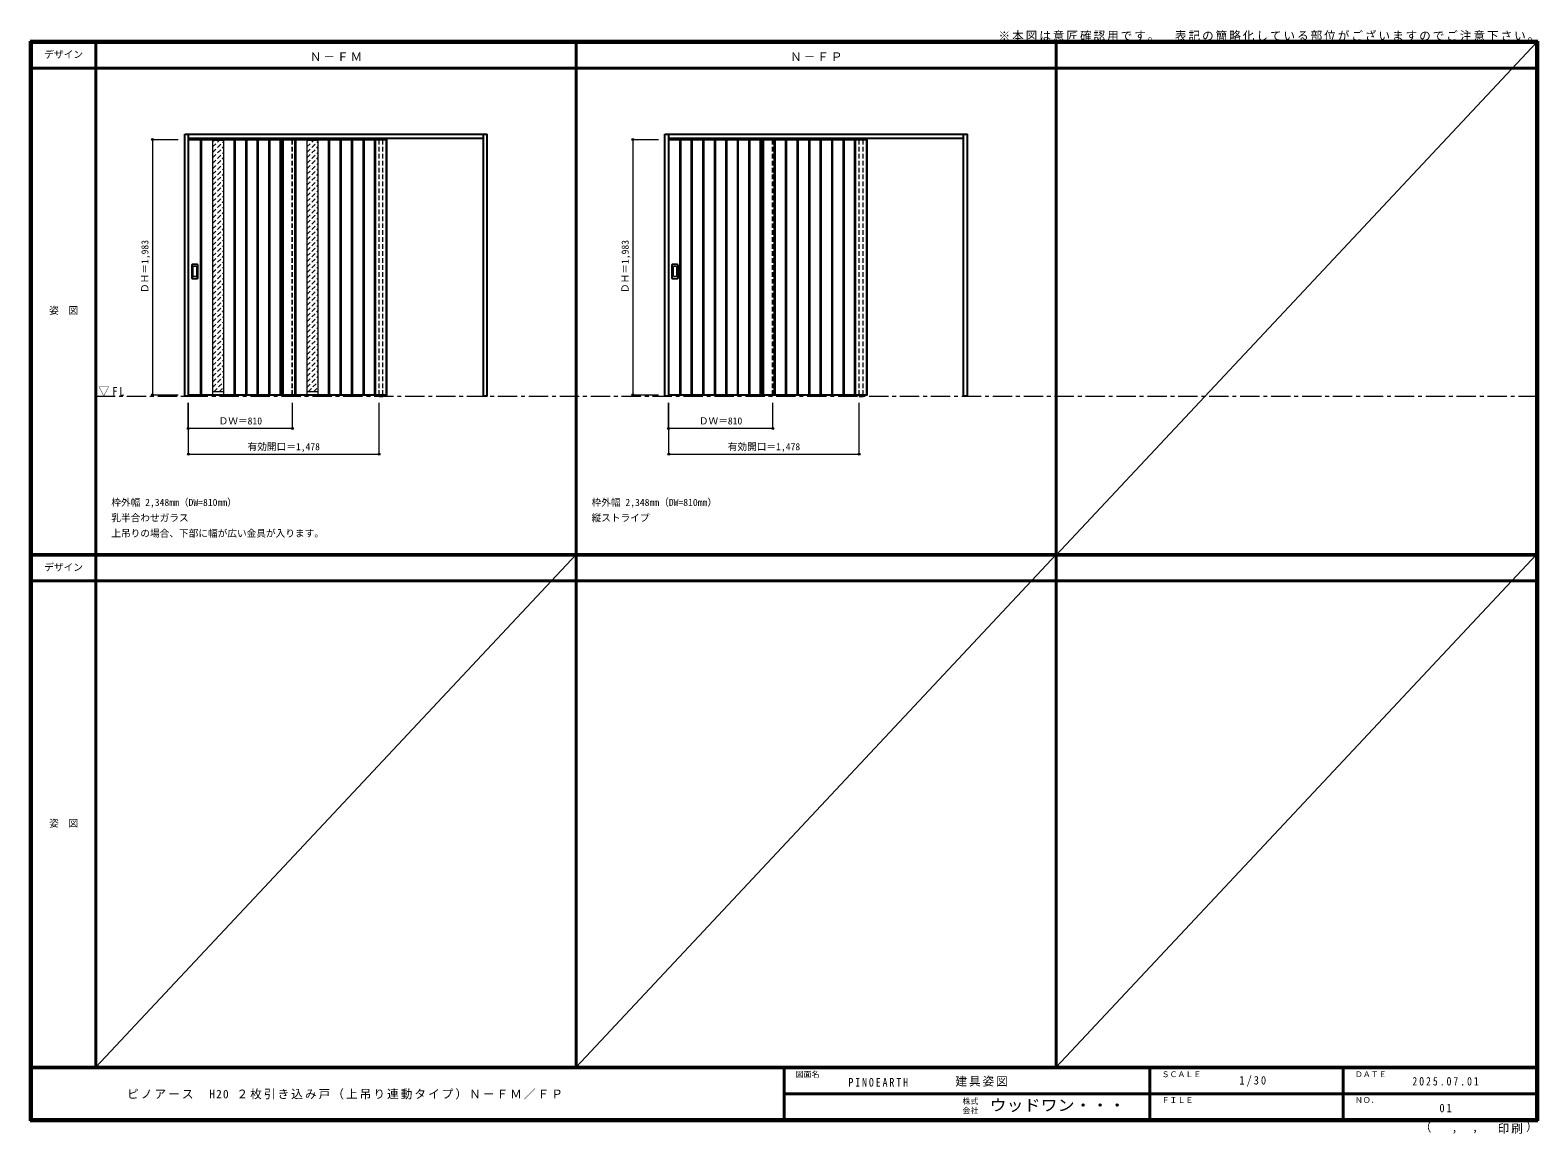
# Model space of a CAD drawing. Units: millimetres, scale not verified. Extents: x -6000 to 5700, y -4307 to 4260.
import ezdxf
from ezdxf.enums import TextEntityAlignment as Align

# ---------------------------------------------------------------- set-up
doc = ezdxf.new("R2010")
doc.units = ezdxf.units.MM
doc.header["$LTSCALE"] = 30
doc.header["$PDMODE"] = 32
doc.header["$PDSIZE"] = 15
doc.linetypes.add('CHAIN1', pattern=[8, 5, -1, 1, -1])
doc.linetypes.add('DASHED1', pattern=[1.8, 1.2, -0.6])
for name, color, linetype, lineweight in [('0-1_通り芯', 7, 'CHAIN1', 18), ('0-2_扉', 4, 'DASHED1', 9), ('0-3_仕上げ', 3, 'Continuous', 25), ('0-4_枠', 3, 'Continuous', 25), ('0-6_引手', 7, 'Continuous', 18), ('0-B_寸法', 7, 'Continuous', 9), ('0-C_ハッチ', 4, 'DASHED1', 9), ('F-0_補助線', 7, 'Continuous', 18), ('F-1_枠', 6, 'Continuous', 40)]:
    doc.layers.add(name, color=color, linetype=linetype, lineweight=lineweight)
doc.layers.add('0-A_文字', color=7, linetype='Continuous')
doc.layers.add('F-A_文字', color=7, linetype='Continuous')
doc.styles.add('ＭＳ ゴシック', font='')
doc.styles.get('ＭＳ ゴシック').set_extended_font_data('MS Gothic')

msp = doc.modelspace()

# ---------------------------------------------------------------- linework, layer by layer
at = {"layer": '0-1_通り芯'}
msp.add_line((-5490, 1418), (5690, 1418), dxfattribs=at)
at = {"layer": '0-2_扉'}
for p, q in [((-4773.67, 3411.5), (-4770.67, 3411.5)), ((-4773.67, 1428.5), (-4773.67, 3411.5)), ((-3963.67, 1428.5), (-3963.67, 3411.5)), ((-1047, 3411.5), (-1044, 3411.5)), ((-1047, 1428.5), (-1047, 3411.5)), ((-237, 1428.5), (-237, 3411.5)), ((-4770.67, 1428.5), (-4773.67, 1428.5)), ((-1044, 1428.5), (-1047, 1428.5))]:
    msp.add_line(p, q, dxfattribs=at)
at = {"layer": '0-2_扉', "color": 3, "linetype": 'Continuous', "lineweight": 25}
for p, q in [((-4770.67, 3411.5), (-3231.67, 3411.5)), ((-4041.67, 3411.5), (-4041.67, 1428.5)), ((-1044, 3411.5), (495, 3411.5)), ((-315, 3411.5), (-315, 1428.5))]:
    msp.add_line(p, q, dxfattribs=at)
for points in [[(-4770.67, 1428.5), (-3231.67, 1428.5), (-3231.67, 3411.5)], [(-1044, 1428.5), (495, 1428.5), (495, 3411.5)]]:
    msp.add_lwpolyline(points, dxfattribs=at)
at = {"layer": '0-3_仕上げ'}
for p, q in [((-4678.67, 3411.5), (-4678.67, 1428.5)), ((-4673.67, 3411.5), (-4673.67, 1428.5)), ((-4415.67, 3411.5), (-4415.67, 1428.5)), ((-4410.67, 3411.5), (-4410.67, 1428.5)), ((-4325.67, 3411.5), (-4325.67, 1428.5)), ((-4320.67, 3411.5), (-4320.67, 1428.5)), ((-4235.67, 1428.5), (-4235.67, 3411.5)), ((-4230.67, 1428.5), (-4230.67, 3411.5)), ((-4145.67, 1428.5), (-4145.67, 3411.5)), ((-4140.67, 1428.5), (-4140.67, 3411.5)), ((-4057.67, 1428.5), (-4057.67, 3411.5)), ((-4052.67, 1428.5), (-4052.67, 3411.5)), ((-4038.67, 3411.5), (-4038.67, 1428.5)), ((-3946.67, 3411.5), (-3946.67, 1428.5)), ((-3941.67, 3411.5), (-3941.67, 1428.5)), ((-3683.67, 3411.5), (-3683.67, 1428.5)), ((-3678.67, 3411.5), (-3678.67, 1428.5)), ((-3593.67, 3411.5), (-3593.67, 1428.5)), ((-3588.67, 3411.5), (-3588.67, 1428.5)), ((-3503.67, 1428.5), (-3503.67, 3411.5)), ((-3498.67, 1428.5), (-3498.67, 3411.5)), ((-3413.67, 1428.5), (-3413.67, 3411.5)), ((-3408.67, 1428.5), (-3408.67, 3411.5)), ((-3325.67, 1428.5), (-3325.67, 3411.5)), ((-3320.67, 1428.5), (-3320.67, 3411.5)), ((-3234.67, 1428.5), (-3234.67, 3411.5)), ((-957.5, 3411.5), (-957.5, 1428.5)), ((-952.5, 3411.5), (-952.5, 1428.5)), ((-869.5, 3411.5), (-869.5, 1428.5)), ((-864.5, 3411.5), (-864.5, 1428.5)), ((-779.5, 3411.5), (-779.5, 1428.5)), ((-774.5, 3411.5), (-774.5, 1428.5)), ((-689.5, 3411.5), (-689.5, 1428.5)), ((-684.5, 3411.5), (-684.5, 1428.5)), ((-599.5, 1428.5), (-599.5, 3411.5)), ((-594.5, 1428.5), (-594.5, 3411.5)), ((-509.5, 1428.5), (-509.5, 3411.5)), ((-504.5, 1428.5), (-504.5, 3411.5)), ((-419.5, 1428.5), (-419.5, 3411.5)), ((-414.5, 1428.5), (-414.5, 3411.5)), ((-331.5, 1428.5), (-331.5, 3411.5)), ((-326.5, 1428.5), (-326.5, 3411.5)), ((-312, 3411.5), (-312, 1428.5)), ((-225.5, 3411.5), (-225.5, 1428.5)), ((-220.5, 3411.5), (-220.5, 1428.5)), ((-137.5, 3411.5), (-137.5, 1428.5)), ((-132.5, 3411.5), (-132.5, 1428.5)), ((-47.5, 3411.5), (-47.5, 1428.5)), ((-42.5, 3411.5), (-42.5, 1428.5)), ((42.5, 3411.5), (42.5, 1428.5)), ((47.5, 3411.5), (47.5, 1428.5)), ((132.5, 1428.5), (132.5, 3411.5)), ((137.5, 1428.5), (137.5, 3411.5)), ((222.5, 1428.5), (222.5, 3411.5)), ((227.5, 1428.5), (227.5, 3411.5)), ((312.5, 1428.5), (312.5, 3411.5)), ((317.5, 1428.5), (317.5, 3411.5)), ((400.5, 1428.5), (400.5, 3411.5)), ((405.5, 1428.5), (405.5, 3411.5)), ((492, 1428.5), (492, 3411.5))]:
    msp.add_line(p, q, dxfattribs=at)
at = {"layer": '0-3_仕上げ', "color": 7, "lineweight": 18}
for p, q in [((-4583.67, 3411.5), (-4583.67, 1428.5)), ((-4498.67, 3403.5), (-4583.67, 3403.5)), ((-4498.67, 3411.5), (-4498.67, 1428.5)), ((-3851.67, 3411.5), (-3851.67, 1428.5)), ((-3766.67, 3403.5), (-3851.67, 3403.5)), ((-3766.67, 3411.5), (-3766.67, 1428.5)), ((-4498.67, 1452.5), (-4583.67, 1452.5)), ((-3766.67, 1452.5), (-3851.67, 1452.5))]:
    msp.add_line(p, q, dxfattribs=at)
at = {"layer": '0-3_仕上げ', "color": 4, "linetype": 'DASHED1', "lineweight": 9}
for p, q in [((-3966.67, 1428.5), (-3966.67, 3411.5)), ((-240, 1428.5), (-240, 3411.5))]:
    msp.add_line(p, q, dxfattribs=at)
at = {"layer": '0-4_枠'}
for p, q in [((-4800.67, 3453), (-2452.67, 3453)), ((-4770.67, 1418), (-4770.67, 3453)), ((-4770.67, 3423), (-2482.67, 3423)), ((-2482.67, 1418), (-2482.67, 3453)), ((-2452.67, 1418), (-2452.67, 3453)), ((-1074, 3453), (1274, 3453)), ((-1044, 1418), (-1044, 3453)), ((-1044, 3423), (1244, 3423)), ((1244, 1418), (1244, 3453)), ((1274, 1418), (1274, 3453)), ((-3292.67, 1428.5), (-3292.67, 1418)), ((-3292.67, 1418), (-3262.67, 1418)), ((-3262.67, 1428.5), (-3262.67, 1418)), ((-2452.67, 1418), (-2482.67, 1418)), ((434, 1428.5), (434, 1418)), ((434, 1418), (464, 1418)), ((464, 1428.5), (464, 1418)), ((1274, 1418), (1244, 1418))]:
    msp.add_line(p, q, dxfattribs=at)
at = {"layer": '0-4_枠', "color": 4, "linetype": 'DASHED1', "lineweight": 9}
for p, q in [((-3292.67, 1428.5), (-3292.67, 3423)), ((-3262.67, 1428.5), (-3262.67, 3423)), ((434, 1428.5), (434, 3423)), ((464, 1428.5), (464, 3423))]:
    msp.add_line(p, q, dxfattribs=at)
at = {"layer": '0-4_枠'}
for points in [[(-4770.67, 1418), (-4800.67, 1418), (-4800.67, 3453)], [(-1044, 1418), (-1074, 1418), (-1074, 3453)]]:
    msp.add_lwpolyline(points, dxfattribs=at)
at = {"layer": '0-6_引手', "color": 3, "lineweight": 25}
for p, q in [((-4743.67, 2332.5), (-4743.67, 2439.5)), ((-4703.17, 2441), (-4742.17, 2441)), ((-4701.67, 2439.5), (-4701.67, 2332.5)), ((-1017, 2332.5), (-1017, 2439.5)), ((-976.5, 2441), (-1015.5, 2441)), ((-975, 2439.5), (-975, 2332.5)), ((-4703.17, 2331), (-4742.17, 2331)), ((-976.5, 2331), (-1015.5, 2331))]:
    msp.add_line(p, q, dxfattribs=at)
at = {"layer": '0-6_引手'}
for p, q in [((-4735.17, 2348.5), (-4735.17, 2423.5)), ((-4711.67, 2425), (-4733.67, 2425)), ((-4711.67, 2347), (-4733.67, 2347)), ((-4710.17, 2423.5), (-4710.17, 2348.5)), ((-1008.5, 2348.5), (-1008.5, 2423.5)), ((-985, 2425), (-1007, 2425)), ((-985, 2347), (-1007, 2347)), ((-983.5, 2423.5), (-983.5, 2348.5))]:
    msp.add_line(p, q, dxfattribs=at)
at = {"layer": '0-6_引手', "color": 3, "lineweight": 25}
for centre, start, end in [((-4742.17, 2439.5), 90, 180), ((-4703.17, 2439.5), 0, 90), ((-1015.5, 2439.5), 90, 180), ((-976.5, 2439.5), 0, 90), ((-4742.17, 2332.5), 180, 270), ((-4703.17, 2332.5), 270, 0), ((-1015.5, 2332.5), 180, 270), ((-976.5, 2332.5), 270, 0)]:
    msp.add_arc(centre, 1.5, start, end, dxfattribs=at)
at = {"layer": '0-6_引手'}
for centre, start, end in [((-4733.67, 2423.5), 90, 180), ((-4733.67, 2348.5), 180, 270), ((-4711.67, 2423.5), 0, 90), ((-4711.67, 2348.5), 270, 0), ((-1007, 2423.5), 90, 180), ((-1007, 2348.5), 180, 270), ((-985, 2423.5), 0, 90), ((-985, 2348.5), 270, 0)]:
    msp.add_arc(centre, 1.5, start, end, dxfattribs=at)
at = {"layer": '0-B_寸法', "color": 4}
for p, q in [((-5050.67, 3411.5), (-5050.67, 1428.5)), ((-5050.67, 3411.5), (-4850.67, 3411.5)), ((-1324, 3411.5), (-1324, 1428.5)), ((-1324, 3411.5), (-1124, 3411.5)), ((-5050.67, 1428.5), (-4850.67, 1428.5)), ((-1324, 1428.5), (-1124, 1428.5)), ((-4773.67, 1168), (-4773.67, 1368)), ((-4770.67, 968), (-4770.67, 1368)), ((-3963.67, 1168), (-3963.67, 1368)), ((-3292.67, 968), (-3292.67, 1368)), ((-1047, 1168), (-1047, 1368)), ((-1044, 968), (-1044, 1368)), ((-237, 1168), (-237, 1368)), ((434, 968), (434, 1368)), ((-3963.67, 1168), (-4773.67, 1168)), ((-237, 1168), (-1047, 1168)), ((-4770.67, 968), (-3292.67, 968)), ((-1044, 968), (434, 968))]:
    msp.add_line(p, q, dxfattribs=at)
at = {"layer": '0-B_寸法'}
for p in [(-5050.67, 3411.5), (-1324, 3411.5), (-5050.67, 1428.5), (-1324, 1428.5), (-4773.67, 1168), (-3963.67, 1168), (-1047, 1168), (-237, 1168), (-4770.67, 968), (-3292.67, 968), (-1044, 968), (434, 968)]:
    msp.add_point(p, dxfattribs=at)
at = {"layer": '0-C_ハッチ'}
for p, q in [((-4583.67, 3353.31), (-4533.47, 3403.5)), ((-4583.67, 3395.73), (-4575.9, 3403.5)), ((-4583.67, 3310.88), (-4498.67, 3395.88)), ((-3851.67, 3353.31), (-3801.47, 3403.5)), ((-3851.67, 3395.73), (-3843.9, 3403.5)), ((-3851.67, 3310.88), (-3766.67, 3395.88)), ((-4583.67, 3268.45), (-4498.67, 3353.45)), ((-4583.67, 3226.03), (-4498.67, 3311.03)), ((-3851.67, 3268.45), (-3766.67, 3353.45)), ((-3851.67, 3226.03), (-3766.67, 3311.03)), ((-4583.67, 3183.6), (-4498.67, 3268.6)), ((-4583.67, 3141.18), (-4498.67, 3226.18)), ((-4583.67, 3098.75), (-4498.67, 3183.75)), ((-3851.67, 3183.6), (-3766.67, 3268.6)), ((-3851.67, 3141.18), (-3766.67, 3226.18)), ((-3851.67, 3098.75), (-3766.67, 3183.75)), ((-4583.67, 3056.32), (-4498.67, 3141.32)), ((-4583.67, 3013.9), (-4498.67, 3098.9)), ((-4583.67, 2971.47), (-4498.67, 3056.47)), ((-3851.67, 3056.32), (-3766.67, 3141.32)), ((-3851.67, 3013.9), (-3766.67, 3098.9)), ((-3851.67, 2971.47), (-3766.67, 3056.47)), ((-4583.67, 2929.04), (-4498.67, 3014.04)), ((-4583.67, 2886.62), (-4498.67, 2971.62)), ((-4583.67, 2844.19), (-4498.67, 2929.19)), ((-3851.67, 2929.04), (-3766.67, 3014.04)), ((-3851.67, 2886.62), (-3766.67, 2971.62)), ((-3851.67, 2844.19), (-3766.67, 2929.19)), ((-4583.67, 2801.76), (-4498.67, 2886.76)), ((-4583.67, 2759.34), (-4498.67, 2844.34)), ((-3851.67, 2801.76), (-3766.67, 2886.76)), ((-3851.67, 2759.34), (-3766.67, 2844.34)), ((-4583.67, 2716.91), (-4498.67, 2801.91)), ((-4583.67, 2674.48), (-4498.67, 2759.48)), ((-4583.67, 2632.06), (-4498.67, 2717.06)), ((-3851.67, 2716.91), (-3766.67, 2801.91)), ((-3851.67, 2674.48), (-3766.67, 2759.48)), ((-3851.67, 2632.06), (-3766.67, 2717.06)), ((-4583.67, 2589.63), (-4498.67, 2674.63)), ((-4583.67, 2547.21), (-4498.67, 2632.21)), ((-4583.67, 2504.78), (-4498.67, 2589.78)), ((-3851.67, 2589.63), (-3766.67, 2674.63)), ((-3851.67, 2547.21), (-3766.67, 2632.21)), ((-3851.67, 2504.78), (-3766.67, 2589.78)), ((-4583.67, 2462.35), (-4498.67, 2547.35)), ((-4583.67, 2419.93), (-4498.67, 2504.93)), ((-4583.67, 2377.5), (-4498.67, 2462.5)), ((-3851.67, 2462.35), (-3766.67, 2547.35)), ((-3851.67, 2419.93), (-3766.67, 2504.93)), ((-3851.67, 2377.5), (-3766.67, 2462.5)), ((-4583.67, 2335.07), (-4498.67, 2420.07)), ((-4583.67, 2292.65), (-4498.67, 2377.65)), ((-3851.67, 2335.07), (-3766.67, 2420.07)), ((-3851.67, 2292.65), (-3766.67, 2377.65)), ((-4583.67, 2250.22), (-4498.67, 2335.22)), ((-4583.67, 2207.79), (-4498.67, 2292.79)), ((-4583.67, 2165.37), (-4498.67, 2250.37)), ((-3851.67, 2250.22), (-3766.67, 2335.22)), ((-3851.67, 2207.79), (-3766.67, 2292.79)), ((-3851.67, 2165.37), (-3766.67, 2250.37)), ((-4583.67, 2122.94), (-4498.67, 2207.94)), ((-4583.67, 2080.52), (-4498.67, 2165.52)), ((-4583.67, 2038.09), (-4498.67, 2123.09)), ((-3851.67, 2122.94), (-3766.67, 2207.94)), ((-3851.67, 2080.52), (-3766.67, 2165.52)), ((-3851.67, 2038.09), (-3766.67, 2123.09)), ((-4583.67, 1995.66), (-4498.67, 2080.66)), ((-4583.67, 1953.24), (-4498.67, 2038.24)), ((-4583.67, 1910.81), (-4498.67, 1995.81)), ((-3851.67, 1995.66), (-3766.67, 2080.66)), ((-3851.67, 1953.24), (-3766.67, 2038.24)), ((-3851.67, 1910.81), (-3766.67, 1995.81)), ((-4583.67, 1868.38), (-4498.67, 1953.38)), ((-4583.67, 1825.96), (-4498.67, 1910.96)), ((-3851.67, 1868.38), (-3766.67, 1953.38)), ((-3851.67, 1825.96), (-3766.67, 1910.96)), ((-4583.67, 1783.53), (-4498.67, 1868.53)), ((-4583.67, 1741.1), (-4498.67, 1826.1)), ((-4583.67, 1698.68), (-4498.67, 1783.68)), ((-3851.67, 1783.53), (-3766.67, 1868.53)), ((-3851.67, 1741.1), (-3766.67, 1826.1)), ((-3851.67, 1698.68), (-3766.67, 1783.68)), ((-4583.67, 1656.25), (-4498.67, 1741.25)), ((-4583.67, 1613.82), (-4498.67, 1698.82)), ((-4583.67, 1571.4), (-4498.67, 1656.4)), ((-3851.67, 1656.25), (-3766.67, 1741.25)), ((-3851.67, 1613.82), (-3766.67, 1698.82)), ((-3851.67, 1571.4), (-3766.67, 1656.4)), ((-4583.67, 1528.97), (-4498.67, 1613.97)), ((-4583.67, 1486.55), (-4498.67, 1571.55)), ((-4575.29, 1452.5), (-4498.67, 1529.12)), ((-3851.67, 1528.97), (-3766.67, 1613.97)), ((-3851.67, 1486.55), (-3766.67, 1571.55)), ((-3843.29, 1452.5), (-3766.67, 1529.12)), ((-4532.86, 1452.5), (-4498.67, 1486.69)), ((-3800.86, 1452.5), (-3766.67, 1486.69))]:
    msp.add_line(p, q, dxfattribs=at)
at = {"layer": 'F-0_補助線'}
for p, q in [((5690, 4165), (1963.33, 184.5)), ((-1763.33, 190.5), (-5490, -3790)), ((1963.33, 190.5), (-1763.33, -3790)), ((5690, 190.5), (1963.33, -3790))]:
    msp.add_line(p, q, dxfattribs=at)
at = {"layer": 'F-1_枠'}
for p, q in [((-6000, 4175), (5700, 4175)), ((-6000, 4175), (-6000, -4205)), ((-6000, 4170), (5700, 4170)), ((-6000, 4165), (5700, 4165)), ((-5995, 4175), (-5995, -4205)), ((-5990, 4175), (-5990, -4205)), ((-5490, 4175), (-5490, -3790)), ((-1763.33, -3790), (-1763.33, 4175)), ((1963.33, -3790), (1963.33, 4175)), ((5690, 4175), (5690, -4205)), ((5695, 4175), (5695, -4205)), ((5700, 4175), (5700, -4205)), ((-6000, 3965), (5700, 3965)), ((-6000, 190.5), (5700, 190.5)), ((-6000, 187.5), (5700, 187.5)), ((-6000, 184.5), (5700, 184.5)), ((-6000, -15.5), (5700, -15.5)), ((5700, -3790), (-6000, -3790)), ((5700, -3795), (-6000, -3795)), ((-150, -3795), (-150, -4195)), ((2690, -3795), (2690, -4195)), ((4190, -3795), (4190, -4195)), ((-150, -3995), (5690, -3995.01)), ((5700, -4195), (-6000, -4195)), ((5700, -4200), (-6000, -4200)), ((5700, -4205), (-6000, -4205))]:
    msp.add_line(p, q, dxfattribs=at)

# ---------------------------------------------------------------- texts
at = {"layer": '0-A_文字', "style": 'ＭＳ ゴシック'}
for s, p in [('枠外幅 2,348mm（DW=810mm）', (-5370, 550.5)), ('枠外幅 2,348mm（DW=810mm）', (-1643.33, 550.5)), ('乳半合わせガラス', (-5370, 430.5)), ('縦ストライプ', (-1643.33, 430.5)), ('上吊りの場合、下部に幅が広い金具が入ります。', (-5370, 310.5))]:
    msp.add_text(s, height=54.99, dxfattribs=at).set_placement(p, align=Align.BOTTOM_LEFT)
at = {"layer": '0-A_文字', "char_height": 65.98, "attachment_point": 7, "style": 'ＭＳ ゴシック'}
for s, insert in [('\\T1.17;※本図は意匠確認用です。\u3000表記の簡略化している部位がございますのでご注意下さい。', (1515, 4175)), ('\\T1.17;Ｎ－ＦＭ', (-3829.17, 4020)), ('\\T1.17;Ｎ－ＦＰ', (-102.5, 4020)), ('\\T1.26;\\W0.95;▽FL', (-5471.25, 1418))]:
    msp.add_mtext(s, dxfattribs=dict(at, insert=insert))
at = {"layer": '0-B_寸法', "style": 'ＭＳ ゴシック'}
for p in [(-5065.67, 2219.75), (-1339, 2219.75)]:
    msp.add_text('ＤＨ＝1,983', height=54.99, rotation=90, dxfattribs=at).set_placement(p, align=Align.BOTTOM_LEFT)
for s, p in [('ＤＷ＝810', (-4537.42, 1183)), ('ＤＷ＝810', (-810.75, 1183)), ('有効開口＝1,478', (-4312.92, 983)), ('有効開口＝1,478', (-586.25, 983))]:
    msp.add_text(s, height=54.99, dxfattribs=at).set_placement(p, align=Align.BOTTOM_LEFT)
at = {"layer": 'F-A_文字', "style": 'ＭＳ ゴシック'}
for s, height, p in [('デザイン', 54.99, (-5890, 4027.5)), ('姿\u3000図', 54.99, (-5852.5, 2040.25)), ('デザイン', 54.99, (-5890, 47)), ('姿\u3000図', 54.99, (-5852.5, -1940.25)), ('図面名', 43.99, (-60, -3880)), ('ＳＣＡＬＥ', 43.99, (2780, -3880)), ('ＤＡＴＥ', 43.99, (4280, -3880)), ('株式', 43.99, (1235, -4089)), ('ＦＩＬＥ', 43.99, (2780, -4080)), ('ＮＯ．', 43.99, (4280, -4080)), ('会社', 43.99, (1235, -4161)), ('（', 65.98, (4784.03, -4308.31)), ('）', 65.98, (5608.4, -4304.13)), (',', 65.98, (5031.28, -4308.31)), (',', 65.98, (5190.2, -4305.53))]:
    msp.add_text(s, height=height, dxfattribs=at).set_placement(p, align=Align.BOTTOM_LEFT)
at = {"layer": 'F-A_文字', "style": 'ＭＳ ゴシック', "width": 1.1}
msp.add_text('ウッドワン・・・', height=87.98, dxfattribs=at).set_placement((1445, -4155), align=Align.BOTTOM_LEFT)
at = {"layer": 'F-A_文字', "char_height": 65.98, "attachment_point": 7, "style": 'ＭＳ ゴシック'}
for s, insert in [('\\T1.17;建具姿図', (1180.42, -3940)), ('\\T1.38;\\W0.9;1/30', (3383.75, -3940)), ('\\T1.18;ピノアース\u3000H20\\~２枚引き込み戸（上吊り連動タイプ）Ｎ－ＦＭ／ＦＰ', (-5247.55, -4040)), ('\\T1.39;\\W0.85;PINOEARTH', (350, -3940.79)), ('\\T1.39;\\W0.85;2025.07.01', (4726.25, -3932.5)), ('\\T1.36;\\W0.9;01', (4936.25, -4140)), ('\\T1.17;印刷', (5388.15, -4306.92))]:
    msp.add_mtext(s, dxfattribs=dict(at, insert=insert))

doc.saveas('drawing.dxf')
